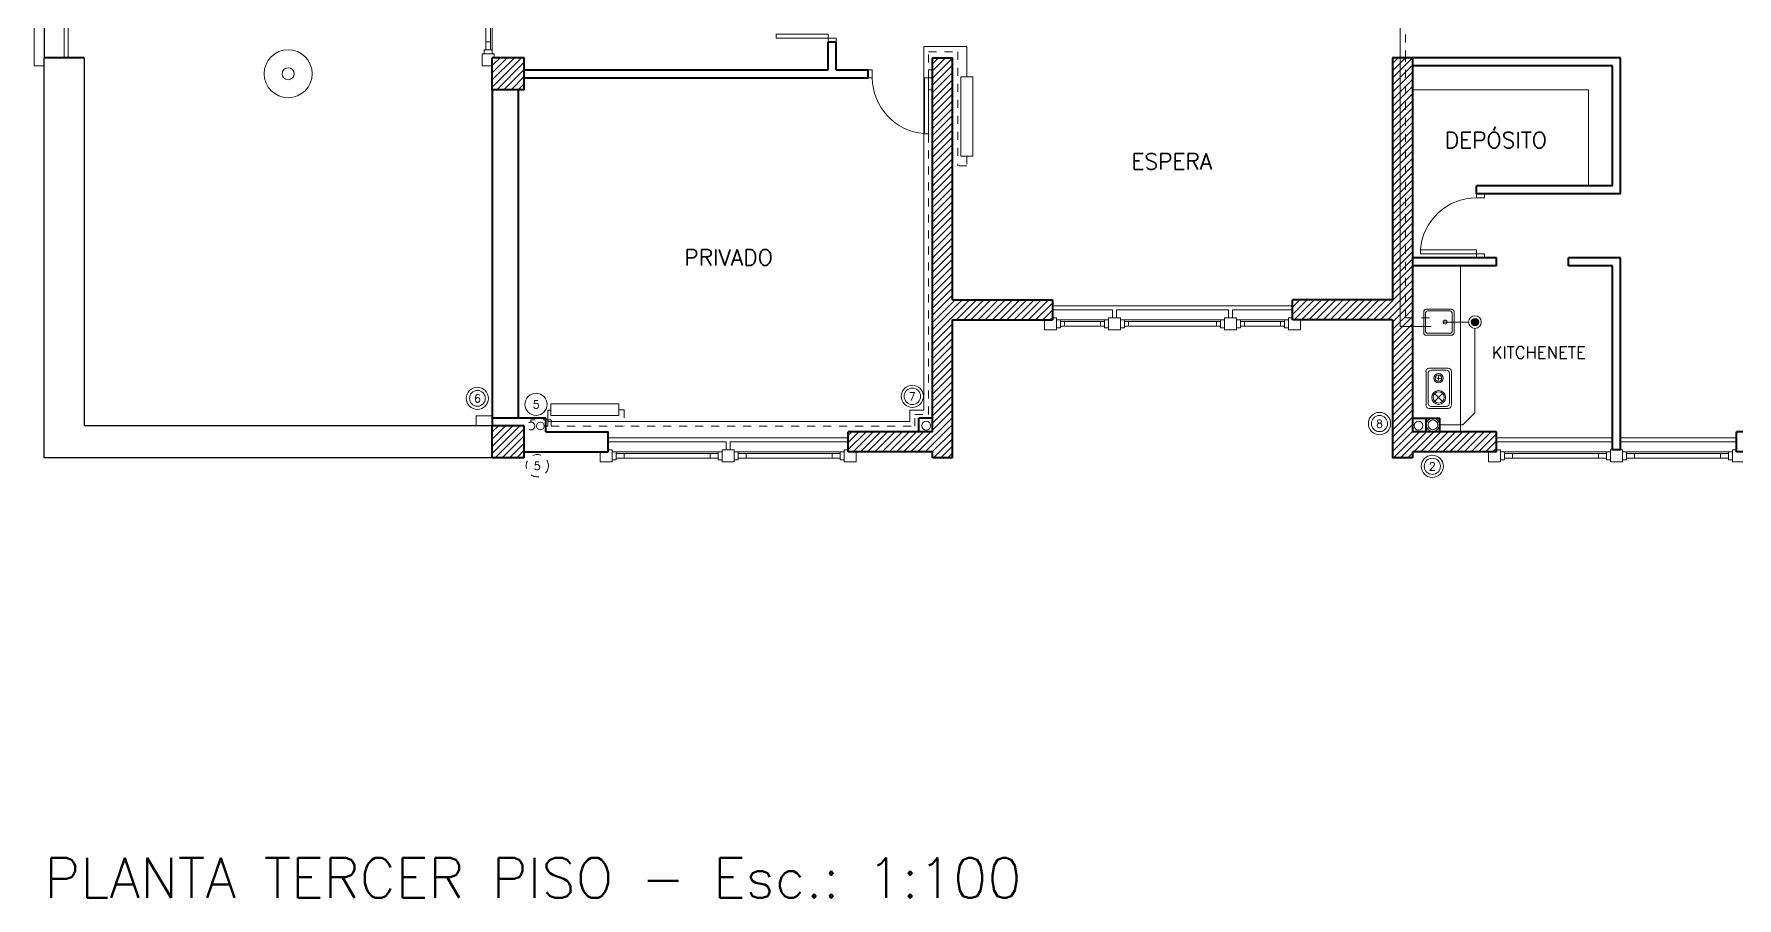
# Model space of a CAD drawing. Extents: x 1009 to 1343, y -172900 to 201.
# Drawn here: x 1214.52 to 1235.8, y 2.25 to 13.05 of the extents above; entities that cross this region are included whole.
import ezdxf

# ---------------------------------------------------------------- set-up
doc = ezdxf.new("R2010")
doc.units = 0
doc.header["$LTSCALE"] = 0.5
doc.linetypes.add('ACAD_ISO03W100', pattern=[30, 12, -18])
doc.linetypes.add('DASHED', pattern=[19.05, 12.7, -6.35])
for name, color, linetype, lineweight in [('Agua caliente', 230, 'CONTINUOUS', 18), ('Agua fria', 5, 'ACAD_ISO03W100', 18), ('Carpintería', 55, 'CONTINUOUS', 20), ('Desague primario', 10, 'CONTINUOUS', 18), ('Detalles 01', 8, 'CONTINUOUS', 9), ('Equipamiento fijo', 31, 'CONTINUOUS', 13), ('Equipamiento movil', 33, 'CONTINUOUS', 9), ('Muros corte', 7, 'CONTINUOUS', 40), ('Muros vista', 253, 'CONTINUOUS', 25), ('Pluviales', 41, 'CONTINUOUS', 18), ('Punta 01', 6, 'CONTINUOUS', 9), ('Punta 015', 64, 'CONTINUOUS', 13), ('Punta 02', 11, 'CONTINUOUS', 20), ('Punta 05', 52, 'CONTINUOUS', 50), ('Tratamiento pisos', 251, 'CONTINUOUS', 9), ('Ventilación', 105, 'CONTINUOUS', 18)]:
    doc.layers.add(name, color=color, linetype=linetype, lineweight=lineweight)
doc.styles.add('Texto 1 mm', font='simplex.shx', dxfattribs={"height": 0.1})
doc.styles.add('Texto 1.5 mm', font='simplex.shx', dxfattribs={"height": 0.15})
doc.styles.add('Texto 2 mm', font='simplex.shx', dxfattribs={"height": 0.2})
doc.styles.add('Texto 5 mm', font='simplex.shx', dxfattribs={"height": 0.5})
pattern_1 = [(45, (60.8, -104.45304), (-0.0449012806, 0.0449012806), [])]

msp = doc.modelspace()

# ---------------------------------------------------------------- hatches: boundary and pattern name
at = {"layer": 'Desague primario'}
msp.add_hatch(color=256, dxfattribs=at).paths.add_polyline_path([(1232.573, 9.448, 1), (1232.48, 9.448, 1)])
at = {"layer": 'Detalles 01'}
h = msp.add_hatch(dxfattribs=at)
h.set_pattern_fill('ANSI31', color=256, scale=0.02, style=0)
h.set_pattern_definition(pattern_1)
h.paths.add_polyline_path([(1220.646, 12.752), (1220.246, 12.752), (1220.246, 12.352), (1220.646, 12.352)])
h = msp.add_hatch(dxfattribs=at)
h.set_pattern_fill('ANSI31,_O', color=256, scale=0.02)
h.set_pattern_definition(pattern_1)
h.paths.add_polyline_path([(1225.746, 8.077), (1224.696, 8.077), (1224.696, 7.827), (1225.746, 7.827), (1225.746, 7.752), (1225.996, 7.752), (1225.996, 9.477), (1227.246, 9.477), (1227.246, 9.727), (1225.996, 9.727), (1225.996, 12.752), (1225.746, 12.752)])
h = msp.add_hatch(dxfattribs=at)
h.set_pattern_fill('ANSI31,_O', color=256, scale=0.02)
h.set_pattern_definition(pattern_1)
h.paths.add_polyline_path([(1231.746, 12.752), (1231.496, 12.752), (1231.496, 9.727), (1230.246, 9.727), (1230.246, 9.477), (1231.496, 9.477), (1231.496, 7.752), (1231.746, 7.752), (1231.746, 7.827), (1232.796, 7.827), (1232.796, 8.077), (1231.746, 8.077)])
h = msp.add_hatch(dxfattribs=at)
h.set_pattern_fill('ANSI31', color=256, scale=0.02, style=0)
h.set_pattern_definition(pattern_1)
h.paths.add_polyline_path([(1220.246, 8.152), (1220.246, 7.752), (1220.646, 7.752), (1220.646, 8.152)])

# ---------------------------------------------------------------- linework, layer by layer
at = {"layer": 'Agua caliente', "lineweight": 20, "ltscale": 0.01}
for p, q in [((1231.592, 14.397), (1231.592, 12.743)), ((1225.641, 8.349), (1225.641, 12.892)), ((1225.641, 12.892), (1226.176, 12.892)), ((1226.176, 12.892), (1226.176, 12.513)), ((1231.592, 12.752), (1231.592, 9.394)), ((1231.592, 9.394), (1231.981, 9.394)), ((1220.943, 8.349), (1220.98, 8.349)), ((1220.943, 8.204), (1220.943, 8.349)), ((1225.464, 8.204), (1225.464, 8.349)), ((1225.464, 8.349), (1225.641, 8.349)), ((1220.895, 8.149), (1220.943, 8.149)), ((1220.943, 8.204), (1225.464, 8.204)), ((1220.943, 8.149), (1220.943, 8.204))]:
    msp.add_line(p, q, dxfattribs=at)
for centre, radius in [((1220.794, 8.42), 0.139), ((1220.847, 8.149), 0.0486)]:
    msp.add_circle(centre, radius, dxfattribs=at)
at = {"layer": 'Agua fria', "lineweight": 20, "ltscale": 0.01}
for p, q in [((1231.659, 12.743), (1231.659, 14.419)), ((1225.696, 8.294), (1225.696, 12.824)), ((1225.696, 12.824), (1226.065, 12.824)), ((1226.065, 12.824), (1226.065, 11.4)), ((1231.659, 9.5), (1231.659, 12.752)), ((1226.176, 11.521), (1226.176, 11.4)), ((1226.176, 11.4), (1226.065, 11.4)), ((1231.659, 9.5), (1231.982, 9.5)), ((1221.827, 8.352), (1221.894, 8.352)), ((1221.894, 8.352), (1221.894, 8.149)), ((1220.981, 8.226), (1220.729, 8.226)), ((1220.729, 8.226), (1220.729, 8.198)), ((1220.981, 8.149), (1220.981, 8.226)), ((1220.981, 8.149), (1225.528, 8.149)), ((1225.528, 8.149), (1225.528, 8.294)), ((1225.528, 8.294), (1225.696, 8.294))]:
    msp.add_line(p, q, dxfattribs=at)
at = {"layer": 'Agua fria', "linetype": 'DASHED', "lineweight": 20, "ltscale": 0.01}
msp.add_circle((1220.729, 8.149), 0.0486, dxfattribs=at)
at = {"layer": 'Agua fria', "lineweight": 20, "ltscale": 0.01}
msp.add_circle((1220.809, 7.653), 0.139, dxfattribs=at)
at = {"layer": 'Carpintería'}
for p, q in [((1214.521, 18.852), (1214.521, 12.652)), ((1220.166, 14.619), (1220.166, 12.852)), ((1220.226, 14.619), (1220.226, 12.852)), ((1223.796, 12.998), (1223.796, 13.048)), ((1223.796, 13.048), (1224.446, 13.048)), ((1224.446, 12.998), (1223.796, 12.998)), ((1224.446, 13.048), (1224.446, 12.998)), ((1224.546, 12.998), (1224.446, 12.998)), ((1224.446, 12.998), (1224.446, 12.948)), ((1224.546, 12.998), (1224.546, 12.948)), ((1220.271, 12.802), (1220.121, 12.802)), ((1220.121, 12.802), (1220.121, 12.652)), ((1220.146, 12.802), (1220.146, 12.852)), ((1220.146, 12.852), (1220.246, 12.852)), ((1220.166, 12.952), (1220.226, 12.952)), ((1220.246, 12.852), (1220.246, 12.802)), ((1220.271, 12.802), (1220.271, 12.752)), ((1214.521, 12.652), (1214.646, 12.652)), ((1220.121, 12.652), (1220.246, 12.652)), ((1224.996, 12.602), (1224.946, 12.602)), ((1224.996, 12.602), (1224.996, 12.502)), ((1225.696, 12.602), (1225.696, 12.502)), ((1225.696, 12.602), (1225.746, 12.602)), ((1224.996, 12.502), (1224.946, 12.502)), ((1225.646, 11.802), (1225.646, 12.502)), ((1225.646, 12.502), (1225.696, 12.502)), ((1225.696, 12.502), (1225.746, 12.502)), ((1225.696, 12.502), (1225.696, 11.802)), ((1225.696, 11.802), (1225.646, 11.802)), ((1232.546, 11.002), (1232.546, 11.052)), ((1232.646, 11.002), (1232.546, 11.002)), ((1232.646, 11.002), (1232.646, 11.052)), ((1231.846, 10.302), (1231.846, 10.352)), ((1231.846, 10.352), (1232.546, 10.352)), ((1232.546, 10.302), (1231.846, 10.302)), ((1232.546, 10.352), (1232.546, 10.302)), ((1232.646, 10.302), (1232.546, 10.302)), ((1232.546, 10.302), (1232.546, 10.252)), ((1232.646, 10.302), (1232.646, 10.252)), ((1227.146, 9.352), (1227.146, 9.477)), ((1227.296, 9.502), (1227.246, 9.502)), ((1227.296, 9.352), (1227.296, 9.502)), ((1227.346, 9.477), (1227.296, 9.477)), ((1227.346, 9.377), (1227.296, 9.377)), ((1227.346, 9.377), (1227.346, 9.477)), ((1227.896, 9.457), (1227.346, 9.457)), ((1227.896, 9.397), (1227.346, 9.397)), ((1227.396, 9.397), (1227.396, 9.457)), ((1227.846, 9.397), (1227.846, 9.457)), ((1227.896, 9.377), (1227.896, 9.477)), ((1227.946, 9.477), (1227.896, 9.477)), ((1227.946, 9.377), (1227.896, 9.377)), ((1228.096, 9.502), (1227.946, 9.502)), ((1227.946, 9.502), (1227.946, 9.352)), ((1228.096, 9.502), (1228.096, 9.352)), ((1228.096, 9.477), (1228.146, 9.477)), ((1228.146, 9.377), (1228.096, 9.377)), ((1228.146, 9.377), (1228.146, 9.477)), ((1229.346, 9.457), (1228.146, 9.457)), ((1229.346, 9.397), (1228.146, 9.397)), ((1228.196, 9.397), (1228.196, 9.457)), ((1229.296, 9.397), (1229.296, 9.457)), ((1229.396, 9.477), (1229.346, 9.477)), ((1229.346, 9.377), (1229.346, 9.477)), ((1229.396, 9.377), (1229.346, 9.377)), ((1229.546, 9.502), (1229.396, 9.502)), ((1229.396, 9.502), (1229.396, 9.352)), ((1229.546, 9.502), (1229.546, 9.352)), ((1229.546, 9.477), (1229.596, 9.477)), ((1229.596, 9.377), (1229.546, 9.377)), ((1229.596, 9.377), (1229.596, 9.477)), ((1230.146, 9.457), (1229.596, 9.457)), ((1230.146, 9.397), (1229.596, 9.397)), ((1229.646, 9.397), (1229.646, 9.457)), ((1230.096, 9.397), (1230.096, 9.457)), ((1230.146, 9.377), (1230.146, 9.477)), ((1230.146, 9.477), (1230.196, 9.477)), ((1230.146, 9.377), (1230.196, 9.377)), ((1230.196, 9.352), (1230.196, 9.502)), ((1230.196, 9.502), (1230.246, 9.502)), ((1230.346, 9.352), (1230.346, 9.477)), ((1227.296, 9.352), (1227.146, 9.352)), ((1228.096, 9.352), (1227.946, 9.352)), ((1229.546, 9.352), (1229.396, 9.352)), ((1230.196, 9.352), (1230.346, 9.352)), ((1221.596, 7.702), (1221.596, 7.827)), ((1221.746, 7.702), (1221.596, 7.702)), ((1221.746, 7.852), (1221.696, 7.852)), ((1221.746, 7.702), (1221.746, 7.852)), ((1221.796, 7.827), (1221.746, 7.827)), ((1221.746, 7.727), (1221.796, 7.727)), ((1221.796, 7.727), (1221.796, 7.827)), ((1221.796, 7.807), (1223.071, 7.807)), ((1221.796, 7.747), (1223.071, 7.747)), ((1221.896, 7.747), (1221.896, 7.807)), ((1222.971, 7.747), (1222.971, 7.807)), ((1223.071, 7.827), (1223.071, 7.727)), ((1223.071, 7.827), (1223.121, 7.827)), ((1223.121, 7.727), (1223.071, 7.727)), ((1223.271, 7.852), (1223.121, 7.852)), ((1223.121, 7.702), (1223.121, 7.852)), ((1223.271, 7.702), (1223.121, 7.702)), ((1223.271, 7.702), (1223.271, 7.852)), ((1223.321, 7.827), (1223.271, 7.827)), ((1223.271, 7.727), (1223.321, 7.727)), ((1223.321, 7.727), (1223.321, 7.827)), ((1223.321, 7.807), (1224.596, 7.807)), ((1223.321, 7.747), (1224.596, 7.747)), ((1223.421, 7.747), (1223.421, 7.807)), ((1224.496, 7.747), (1224.496, 7.807)), ((1224.596, 7.727), (1224.596, 7.827)), ((1224.596, 7.827), (1224.646, 7.827)), ((1224.646, 7.727), (1224.596, 7.727)), ((1224.646, 7.702), (1224.646, 7.852)), ((1224.646, 7.852), (1224.696, 7.852)), ((1224.646, 7.702), (1224.796, 7.702)), ((1224.796, 7.702), (1224.796, 7.827)), ((1232.696, 7.702), (1232.696, 7.827)), ((1232.846, 7.702), (1232.696, 7.702)), ((1232.846, 7.852), (1232.796, 7.852)), ((1232.846, 7.702), (1232.846, 7.852)), ((1232.896, 7.827), (1232.846, 7.827)), ((1232.846, 7.727), (1232.896, 7.727)), ((1232.896, 7.727), (1232.896, 7.827)), ((1232.896, 7.807), (1234.171, 7.807)), ((1232.896, 7.747), (1234.171, 7.747)), ((1232.996, 7.747), (1232.996, 7.807)), ((1234.071, 7.747), (1234.071, 7.807)), ((1234.171, 7.827), (1234.171, 7.727)), ((1234.171, 7.827), (1234.221, 7.827)), ((1234.221, 7.727), (1234.171, 7.727)), ((1234.221, 7.702), (1234.221, 7.852)), ((1234.246, 7.852), (1234.221, 7.852)), ((1234.371, 7.702), (1234.221, 7.702)), ((1234.371, 7.852), (1234.346, 7.852)), ((1234.371, 7.702), (1234.371, 7.852)), ((1234.421, 7.827), (1234.371, 7.827)), ((1234.371, 7.727), (1234.421, 7.727)), ((1234.421, 7.727), (1234.421, 7.827)), ((1234.421, 7.807), (1235.696, 7.807)), ((1234.421, 7.747), (1235.696, 7.747)), ((1234.521, 7.747), (1234.521, 7.807)), ((1235.596, 7.747), (1235.596, 7.807)), ((1235.696, 7.727), (1235.696, 7.827)), ((1235.696, 7.827), (1235.746, 7.827)), ((1235.746, 7.727), (1235.696, 7.727)), ((1235.746, 7.702), (1235.746, 7.852)), ((1235.746, 7.852), (1235.796, 7.852)), ((1235.746, 7.702), (1235.896, 7.702))]:
    msp.add_line(p, q, dxfattribs=at)
at = {"layer": 'Desague primario', "lineweight": 20, "ltscale": 0.01}
for p, q in [((1232.448, 9.448), (1232.13, 9.448)), ((1232.527, 9.368), (1232.527, 8.312)), ((1232.377, 8.162), (1232.527, 8.312)), ((1232.086, 8.162), (1232.377, 8.162))]:
    msp.add_line(p, q, dxfattribs=at)
at = {"layer": 'Desague primario'}
msp.add_line((1232.573, 9.452), (1232.481, 9.452), dxfattribs=at)
for centre, radius in [((1232.527, 9.448), 0.0793), ((1232.527, 9.448), 0.0464), ((1232.001, 8.164), 0.0605), ((1231.994, 7.646), 0.101)]:
    msp.add_circle(centre, radius, dxfattribs=at)
at = {"layer": 'Detalles 01'}
for p, q in [((1214.896, 18.752), (1214.896, 12.752)), ((1214.946, 18.752), (1214.946, 12.752)), ((1220.246, 14.619), (1220.246, 12.852)), ((1227.246, 9.652), (1230.246, 9.652)), ((1227.246, 9.602), (1227.996, 9.602)), ((1227.996, 9.502), (1227.996, 9.602)), ((1228.046, 9.502), (1228.046, 9.602)), ((1228.046, 9.602), (1229.446, 9.602)), ((1229.446, 9.502), (1229.446, 9.602)), ((1229.496, 9.502), (1229.496, 9.602)), ((1229.496, 9.602), (1230.246, 9.602)), ((1227.896, 9.477), (1227.346, 9.477)), ((1229.346, 9.477), (1228.146, 9.477)), ((1230.146, 9.477), (1229.596, 9.477)), ((1224.696, 8.002), (1221.696, 8.002)), ((1223.171, 7.952), (1221.696, 7.952)), ((1223.171, 7.852), (1223.171, 7.952)), ((1224.696, 7.952), (1223.221, 7.952)), ((1223.221, 7.852), (1223.221, 7.952)), ((1234.246, 8.002), (1232.796, 8.002)), ((1234.246, 7.952), (1232.796, 7.952)), ((1235.796, 8.002), (1234.346, 8.002)), ((1235.796, 7.952), (1234.346, 7.952)), ((1223.071, 7.827), (1221.796, 7.827)), ((1224.596, 7.827), (1223.321, 7.827)), ((1234.171, 7.827), (1232.896, 7.827)), ((1235.696, 7.827), (1234.421, 7.827))]:
    msp.add_line(p, q, dxfattribs=at)
for radius in [0.3, 0.075]:
    msp.add_circle((1217.696, 12.552), radius, dxfattribs=at)
for centre, start, end in [((1225.699, 12.504), 180.1171, 265.6407), ((1232.547, 10.299), 90.1171, 175.6407)]:
    msp.add_arc(centre, 0.703, start, end, dxfattribs=at)
at = {"layer": 'Equipamiento fijo'}
for p, q in [((1233.946, 12.352), (1231.746, 12.352)), ((1233.946, 11.152), (1233.946, 12.352)), ((1232.346, 8.077), (1232.346, 10.152))]:
    msp.add_line(p, q, dxfattribs=at)
at = {"layer": 'Equipamiento movil'}
for p, q in [((1231.886, 9.578), (1231.886, 9.313)), ((1232.235, 9.608), (1231.916, 9.608)), ((1231.937, 9.587), (1232.213, 9.587)), ((1232.265, 9.313), (1232.265, 9.578)), ((1231.907, 9.339), (1231.907, 9.557)), ((1232.243, 9.557), (1232.243, 9.339)), ((1231.916, 9.283), (1232.235, 9.283)), ((1232.213, 9.309), (1231.937, 9.309)), ((1231.915, 8.83), (1231.915, 8.412)), ((1231.94, 8.805), (1231.94, 8.437)), ((1232.191, 8.872), (1231.956, 8.872)), ((1232.166, 8.847), (1231.982, 8.847)), ((1232.112, 8.741), (1232.031, 8.752)), ((1232.077, 8.787), (1232.065, 8.706)), ((1232.207, 8.621), (1232.207, 8.805)), ((1232.232, 8.621), (1232.232, 8.83)), ((1232.122, 8.456), (1232.023, 8.556)), ((1232.023, 8.456), (1232.123, 8.556)), ((1232.207, 8.437), (1232.207, 8.621)), ((1232.232, 8.412), (1232.232, 8.621)), ((1231.956, 8.37), (1232.191, 8.37)), ((1231.982, 8.395), (1232.166, 8.395))]:
    msp.add_line(p, q, dxfattribs=at)
for centre, radius in [((1232.154, 9.448), 0.0252), ((1232.071, 8.747), 0.0577), ((1232.071, 8.747), 0.041), ((1232.073, 8.506), 0.0871), ((1232.073, 8.506), 0.0703)]:
    msp.add_circle(centre, radius, dxfattribs=at)
for centre, radius, start, end in [((1231.916, 9.578), 0.03, 90, 180), ((1231.937, 9.557), 0.03, 90, 180), ((1232.213, 9.557), 0.03, 0, 90), ((1232.235, 9.578), 0.03, 0, 90), ((1231.916, 9.313), 0.03, 180, 270), ((1231.937, 9.339), 0.03, 180, 270), ((1232.213, 9.339), 0.03, 270, 360), ((1232.235, 9.313), 0.03, 270, 360), ((1231.956, 8.83), 0.0418, 90, 180), ((1231.982, 8.805), 0.0418, 90, 180), ((1232.166, 8.805), 0.0418, 0, 90), ((1232.191, 8.83), 0.0418, 0, 90), ((1231.956, 8.412), 0.0418, 180, 270), ((1231.982, 8.437), 0.0418, 180, 270), ((1232.166, 8.437), 0.0418, 270, 0), ((1232.191, 8.412), 0.0418, 270, 0)]:
    msp.add_arc(centre, radius, start, end, dxfattribs=at)
at = {"layer": 'Muros corte'}
for p, q in [((1224.446, 12.602), (1224.446, 12.948)), ((1224.546, 12.948), (1224.446, 12.948)), ((1224.546, 12.602), (1224.546, 12.948)), ((1215.146, 12.752), (1214.646, 12.752)), ((1220.646, 12.752), (1220.246, 12.752)), ((1220.246, 12.352), (1220.246, 12.752)), ((1220.646, 12.352), (1220.646, 12.752)), ((1220.646, 12.602), (1224.446, 12.602)), ((1224.546, 12.602), (1224.946, 12.602)), ((1224.946, 12.502), (1224.946, 12.602)), ((1225.746, 12.752), (1225.996, 12.752)), ((1225.746, 8.077), (1225.746, 12.752)), ((1225.996, 9.727), (1225.996, 12.752)), ((1231.496, 12.752), (1231.496, 9.727)), ((1234.346, 12.752), (1231.496, 12.752)), ((1231.746, 12.752), (1231.746, 8.077)), ((1234.246, 12.652), (1231.746, 12.652)), ((1234.246, 11.152), (1234.246, 12.652)), ((1234.346, 11.052), (1234.346, 12.752)), ((1220.646, 12.352), (1220.246, 12.352)), ((1220.246, 12.352), (1220.246, 8.152)), ((1220.571, 12.352), (1220.571, 8.247)), ((1220.646, 12.502), (1224.946, 12.502)), ((1234.246, 11.152), (1232.546, 11.152)), ((1232.546, 11.052), (1232.546, 11.152)), ((1234.346, 11.052), (1232.546, 11.052)), ((1232.796, 10.252), (1231.746, 10.252)), ((1232.796, 10.152), (1232.796, 10.252)), ((1234.346, 10.252), (1233.696, 10.252)), ((1233.696, 10.152), (1233.696, 10.252)), ((1234.346, 7.852), (1234.346, 10.252)), ((1232.796, 10.152), (1231.746, 10.152)), ((1234.246, 10.152), (1233.696, 10.152)), ((1234.246, 7.852), (1234.246, 10.152)), ((1225.996, 9.727), (1227.246, 9.727)), ((1227.246, 9.727), (1227.246, 9.477)), ((1230.246, 9.477), (1230.246, 9.727)), ((1231.496, 9.727), (1230.246, 9.727)), ((1225.996, 9.477), (1227.246, 9.477)), ((1225.996, 7.752), (1225.996, 9.477)), ((1231.496, 9.477), (1230.246, 9.477)), ((1231.496, 9.477), (1231.496, 7.752)), ((1220.914, 8.247), (1220.246, 8.247)), ((1220.646, 8.152), (1220.246, 8.152)), ((1220.246, 7.752), (1220.246, 8.152)), ((1220.646, 7.752), (1220.646, 8.152)), ((1220.914, 8.077), (1220.914, 8.247)), ((1225.746, 8.247), (1225.576, 8.247)), ((1225.576, 8.077), (1225.576, 8.247)), ((1231.746, 8.247), (1231.916, 8.247)), ((1231.916, 8.077), (1231.916, 8.247)), ((1231.916, 8.247), (1232.086, 8.247)), ((1232.086, 8.077), (1232.086, 8.247)), ((1220.914, 8.077), (1221.696, 8.077)), ((1221.696, 7.827), (1221.696, 8.077)), ((1225.746, 8.077), (1224.696, 8.077)), ((1224.696, 7.827), (1224.696, 8.077)), ((1232.796, 8.077), (1231.746, 8.077)), ((1232.796, 7.827), (1232.796, 8.077)), ((1236.846, 8.077), (1235.796, 8.077)), ((1235.796, 7.827), (1235.796, 8.077)), ((1220.646, 7.752), (1220.246, 7.752)), ((1220.646, 7.827), (1221.696, 7.827)), ((1225.746, 7.827), (1224.696, 7.827)), ((1225.746, 7.752), (1225.746, 7.827)), ((1225.996, 7.752), (1225.746, 7.752)), ((1231.746, 7.752), (1231.496, 7.752)), ((1232.796, 7.827), (1231.746, 7.827)), ((1231.746, 7.827), (1231.746, 7.752)), ((1234.346, 7.852), (1234.246, 7.852)), ((1236.846, 7.827), (1235.796, 7.827))]:
    msp.add_line(p, q, dxfattribs=at)
at = {"layer": 'Muros vista'}
for p, q in [((1214.646, 18.752), (1214.646, 12.752)), ((1214.646, 7.752), (1214.646, 12.752)), ((1215.146, 12.752), (1215.146, 8.152)), ((1220.246, 8.152), (1215.146, 8.152)), ((1220.246, 7.752), (1214.646, 7.752))]:
    msp.add_line(p, q, dxfattribs=at)
at = {"layer": 'Pluviales'}
for p in [(1220.246, 8.277), (1220.046, 8.152)]:
    msp.add_line(p, (1220.046, 8.277), dxfattribs=at)
for centre, radius in [((1220.061, 8.495), 0.139), ((1225.496, 8.521), 0.139), ((1231.334, 8.18), 0.139), ((1225.67, 8.154), 0.055), ((1231.821, 8.154), 0.055)]:
    msp.add_circle(centre, radius, dxfattribs=at)
at = {"layer": 'Pluviales', "lineweight": 20, "ltscale": 0.01}
for centre, radius in [((1220.061, 8.495), 0.0988), ((1225.496, 8.521), 0.103), ((1231.334, 8.18), 0.101)]:
    msp.add_circle(centre, radius, dxfattribs=at)
at = {"layer": 'Punta 02', "lineweight": 20, "ltscale": 0.01}
for points in [[(1226.102, 11.521), (1226.102, 12.513), (1226.251, 12.513), (1226.251, 11.521)], [(1221.827, 8.279), (1220.98, 8.279), (1220.98, 8.425), (1221.827, 8.425)]]:
    msp.add_lwpolyline(points, close=True, dxfattribs=at)
at = {"layer": 'Tratamiento pisos'}
msp.add_line((1225.696, 12.352), (1225.746, 12.352), dxfattribs=at)
at = {"layer": 'Ventilación'}
for centre, radius in [((1232.001, 8.164), 0.0828), ((1231.994, 7.646), 0.139)]:
    msp.add_circle(centre, radius, dxfattribs=at)

# ---------------------------------------------------------------- texts
at = {"layer": 'Agua fria', "lineweight": 20, "ltscale": 0.01, "insert": (1220.809, 7.701), "char_height": 0.1, "width": 0.92289, "attachment_point": 2, "style": 'Texto 1 mm'}
msp.add_mtext('5', dxfattribs=at)
at = {"layer": 'Punta 01', "char_height": 0.1, "width": 0.92289, "attachment_point": 2, "style": 'Texto 1 mm'}
for s, insert in [('6', (1220.061, 8.544)), ('7', (1225.495, 8.569)), ('8', (1231.334, 8.228))]:
    msp.add_mtext(s, dxfattribs=dict(at, insert=insert))
at = {"layer": 'Punta 01', "lineweight": 20, "ltscale": 0.01, "char_height": 0.1, "width": 0.92289, "attachment_point": 2, "style": 'Texto 1 mm'}
for s, insert in [('5', (1220.794, 8.468)), ('2', (1231.994, 7.694))]:
    msp.add_mtext(s, dxfattribs=dict(at, insert=insert))
at = {"layer": 'Punta 015', "lineweight": 20, "insert": (1232.735, 8.994), "char_height": 0.15, "width": 1.38855, "attachment_point": 7, "style": 'Texto 1.5 mm'}
msp.add_mtext('KITCHENETE', dxfattribs=at)
at = {"layer": 'Punta 02', "lineweight": 20, "char_height": 0.2, "style": 'Texto 2 mm'}
for s, insert, width, attachment_point in [('DEPÓSITO', (1232.149, 11.623), 1.41809, 7), ('ESPERA', (1228.233, 11.557), 1.0557, 1), ('PRIVADO', (1222.646, 10.357), 1.26943, 1)]:
    msp.add_mtext(s, dxfattribs=dict(at, insert=insert, width=width, attachment_point=attachment_point))
at = {"layer": 'Punta 05', "lineweight": 20, "insert": (1214.647, 2.751), "char_height": 0.5, "width": 14.40563, "attachment_point": 1, "style": 'Texto 5 mm'}
msp.add_mtext('PLANTA TERCER PISO - Esc.: 1:100', dxfattribs=at)

doc.saveas('drawing.dxf')
